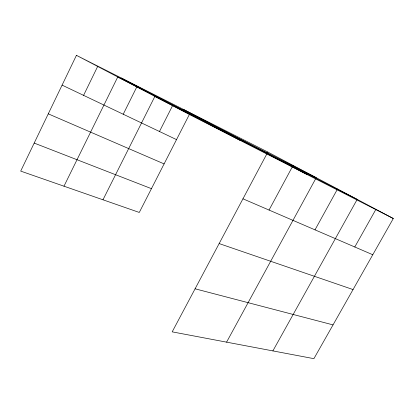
<?xml version="1.0" encoding="UTF-8"?>
<svg xmlns="http://www.w3.org/2000/svg" width="414" height="414" viewBox="0 0 414 414"><rect width="100%" height="100%" fill="white"/><g stroke="black" fill="none" stroke-linecap="round" stroke-linejoin="round"><path stroke-width="0.62" d="M76.435 55.336L20.7 171.106L139.285 212.449L189.369 114.476L76.435 55.336L267.832 152.047L393.3 218.509L313.9 358.664L172.183 331.857L267.832 152.047M83.581 95.36L97.663 66.452M63.984 186.196L117.752 76.968L316.239 177.689L226.582 342.15M123.222 114.238L136.796 86.94M102.972 199.791L154.872 96.41L357.199 199.388L272.883 350.906M159.473 131.502L172.56 105.673M269.038 210.053L293.086 165.424M315.007 229.858L337.539 188.97M354.777 246.987L375.938 209.313M195.087 288.801L333.032 324.892M219.146 243.577L353.049 289.562M34.196 143.073L151.446 188.665M242.951 198.813L372.776 254.739M48.267 113.845L164.104 163.903M62.095 85.124L176.514 139.616M189.369 114.476L393.3 218.509M121.307 78.008L240.368 140.491M183.231 109.301L307.426 174.698"/></g></svg>
